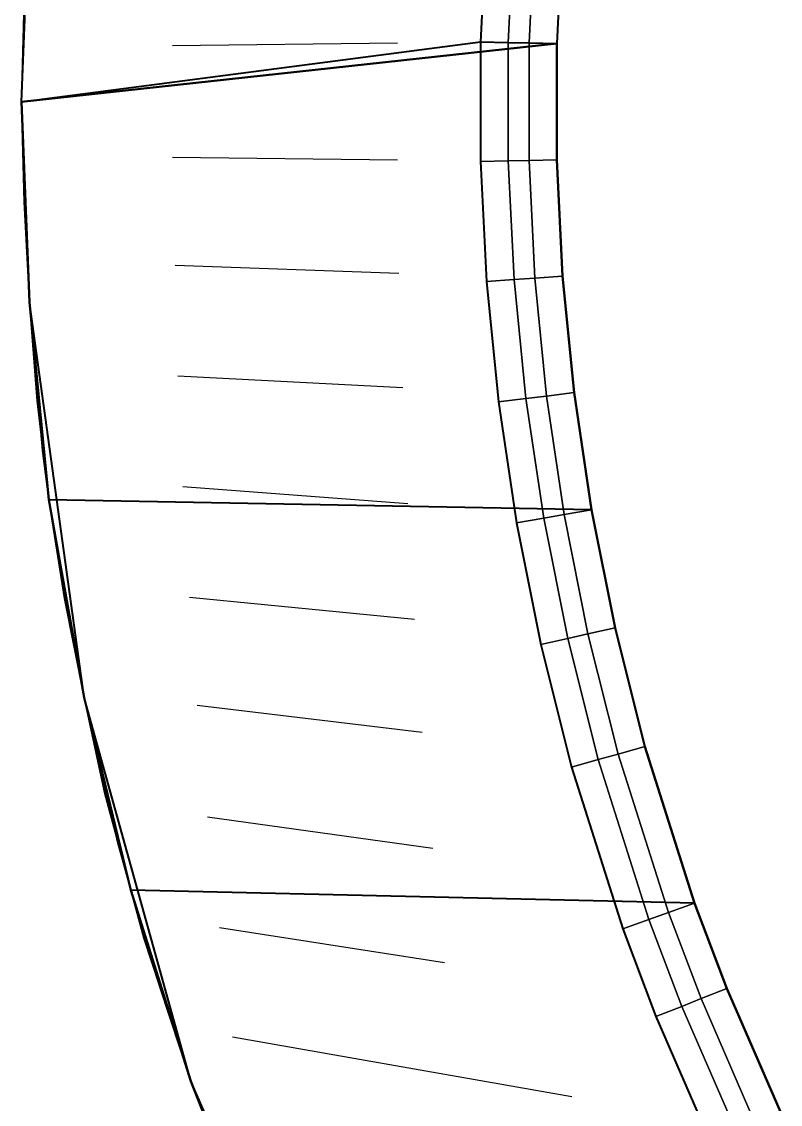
# Model space of a CAD drawing. Extents: x -22.5 to 22.5, y -22.5 to 22.5.
# Drawn here: x -22.48 to -16.65, y -7.71 to 0.62 of the extents above; entities that cross this region are included whole.
import ezdxf

# ---------------------------------------------------------------- set-up
doc = ezdxf.new("R2010")
doc.units = 0
doc.header["$MEASUREMENT"] = 0
doc.layers.get('0').update_dxf_attribs({"linetype": 'CONTINUOUS'})
for name, color, linetype in [('FEA2', 21, 'CONTINUOUS'), ('FEA3', 142, 'CONTINUOUS'), ('TendonPoints3', 7, 'CONTINUOUS')]:
    doc.layers.add(name, color=color, linetype=linetype)

msp = doc.modelspace()

# ---------------------------------------------------------------- linework, layer by layer
at = {"color": 6, "linetype": 'ByBlock', "lineweight": 40, "ltscale": 100}
for points in [[(-20.62, -8.95, 54.58), (-21.18, -7.53, 54.58), (-21.64, -6.06, 54.58), (-22, -4.58, 54.58), (-22.27, -3.06, 54.58), (-22.42, -1.54, 54.58), (-22.48, 0, 54.58), (-22.42, 1.53, 54.58)], [(-19.95, -10.34, 58.95), (-21.18, -7.53, 58.95), (-22, -4.58, 58.95), (-22.42, -1.54, 58.95), (-22.48, 0, 58.95), (-22.42, 1.53, 58.95)], [(-18.9062, 1.38287, 59.83309), (-18.95175, 0.46076, 59.83269), (-18.95175, -0.46076, 59.83269), (-18.9062, -1.38287, 59.83309), (-18.9062, -1.38287, 59.83309), (-18.81505, -2.3076, 59.83352), (-18.67667, -3.23671, 59.83413), (-18.4897, -4.17195, 59.83446), (-18.25214, -5.11502, 59.83397), (-17.85858, -6.3575, 59.83326), (-17.60344, -7.03295, 59.83331), (-17.17823, -8.01187, 59.83434)], [(-18.32202, 1.34014, 58.90201), (-18.36617, 0.44653, 58.90162), (-18.36617, -0.44653, 58.90162), (-18.32202, -1.34014, 58.90201), (-18.23368, -2.2363, 58.90243), (-18.09958, -3.1367, 58.90302), (-17.91839, -4.04304, 58.90334), (-17.68817, -4.95697, 58.90286), (-17.30677, -6.16106, 58.90218), (-17.05952, -6.81564, 58.90223), (-16.64744, -7.76431, 58.90322)], [(-20.62, -8.95, 54.58), (-21.18, -7.53, 54.58), (-21.64, -6.06, 54.58), (-22, -4.58, 54.58), (-22.27, -3.06, 54.58), (-22.42, -1.54, 54.58), (-22.48, 0, 54.58), (-18.36617, 0.44653, 58.90162), (-18.36617, -0.44653, 58.90162), (-18.32202, -1.34014, 58.90201), (-18.23368, -2.2363, 58.90243), (-18.09958, -3.1367, 58.90302), (-17.91839, -4.04304, 58.90334), (-17.68817, -4.95697, 58.90286), (-17.30677, -6.16106, 58.90218), (-17.05952, -6.81564, 58.90223), (-16.64744, -7.76431, 58.90322)]]:
    msp.add_polyline3d(points, dxfattribs=at)
for points in [[(-22.42, 1.53, 58.95), (-22.32, 2.68, 57.58), (-22.42, 1.53, 56.77), (-22.47, 0.38, 57.58)], [(-22.42, 1.53, 58.95), (-22.47, 0.38, 57.58), (-22.48, 0, 57.86)], [(-22.46, 0.77, 56.22), (-22.42, 1.53, 55.67), (-22.46, 0.77, 55.13), (-22.48, 0, 55.67)], [(-22.48, 0, 57.13), (-22.47, 0.38, 57.58), (-22.42, 1.53, 56.77), (-22.46, 0.77, 56.22)], [(-22.42, 1.53, 54.58), (-22.48, 0, 54.58), (-22.46, 0.77, 55.13)], [(-22.42, 1.53, 58.95), (-22.48, 0, 58.95), (-22.48, 0, 57.86)], [(-18.69377, 1.36734, 59.49452), (-18.73881, 0.45559, 59.49412), (-18.95175, 0.46076, 59.83269), (-18.9062, 1.38287, 59.83309)], [(-18.53445, 1.35568, 59.24059), (-18.57911, 0.4517, 59.24019), (-18.73881, 0.45559, 59.49412), (-18.69377, 1.36734, 59.49452)], [(-18.32202, 1.34014, 58.90201), (-18.36617, 0.44653, 58.90162), (-18.57911, 0.4517, 59.24019), (-18.53445, 1.35568, 59.24059)], [(-22.46, 0.77, 56.22), (-22.48, 0, 57.13), (-22.48, 0, 55.67)], [(-22.46, 0.77, 55.13), (-22.48, 0, 55.67), (-22.48, 0, 54.58)], [(-22.47, 0.38, 57.58), (-22.48, 0, 57.86), (-22.48, 0, 57.13)]]:
    msp.add_3dface(points)
at = {"layer": 'FEA2', "color": 6, "linetype": 'ByBlock', "lineweight": 40, "ltscale": 100}
msp.add_polyline3d([(-22.48, 0, 54.58), (-22.48, 0, 55.67), (-22.48, 0, 57.13), (-22.48, 0, 57.86), (-22.48, 0, 58.95), (-18.95175, 0.46076, 59.83269), (-18.73881, 0.45559, 59.49412), (-18.57911, 0.4517, 59.24019), (-18.36617, 0.44653, 58.90162)], close=True, dxfattribs=at)
for points in [[(-19.95, -10.34, 58.95), (-21.18, -7.53, 58.95), (-22, -4.58, 58.95), (-22.42, -1.54, 58.95), (-22.48, 0, 58.95), (-18.95175, 0.46076, 59.83269), (-18.95175, -0.46076, 59.83269), (-18.9062, -1.38287, 59.83309), (-18.81505, -2.3076, 59.83352), (-18.67667, -3.23671, 59.83413), (-18.4897, -4.17195, 59.83446), (-18.25214, -5.11502, 59.83397), (-17.85858, -6.3575, 59.83326), (-17.60344, -7.03295, 59.83331), (-17.17823, -8.01187, 59.83434)], [(-18.09958, -3.1367, 58.90302), (-18.23368, -2.2363, 58.90243), (-18.32202, -1.34014, 58.90201), (-18.36617, -0.44653, 58.90162), (-18.36617, 0.44653, 58.90162), (-22.48, 0, 54.58), (-22.42, -1.54, 54.58), (-22.27, -3.06, 54.58)], [(-17.30677, -6.16106, 58.90218), (-17.68817, -4.95697, 58.90286), (-17.91839, -4.04304, 58.90334), (-18.09958, -3.1367, 58.90302), (-22.27, -3.06, 54.58), (-22, -4.58, 54.58), (-21.64, -6.06, 54.58)], [(-16.64744, -7.76431, 58.90322), (-17.05952, -6.81564, 58.90223), (-17.30677, -6.16106, 58.90218), (-21.64, -6.06, 54.58), (-21.18, -7.53, 54.58), (-20.62, -8.95, 54.58)]]:
    msp.add_polyline3d(points, dxfattribs=at)
at = {"layer": 'FEA2'}
for points in [[(-18.73881, 0.45559, 59.49412), (-18.73881, -0.45559, 59.49412), (-18.95175, -0.46076, 59.83269), (-18.95175, 0.46076, 59.83269)], [(-18.57911, 0.4517, 59.24019), (-18.57911, -0.4517, 59.24019), (-18.73881, -0.45559, 59.49412), (-18.73881, 0.45559, 59.49412)], [(-18.36617, 0.44653, 58.90162), (-18.36617, -0.44653, 58.90162), (-18.57911, -0.4517, 59.24019), (-18.57911, 0.4517, 59.24019)], [(-22.42, -1.54, 58.95), (-22.48, 0, 57.86), (-22.47, -0.38, 57.58)], [(-22.46, -0.77, 56.22), (-22.48, 0, 55.67), (-22.46, -0.77, 55.13), (-22.42, -1.54, 55.67)], [(-22.42, -1.54, 56.77), (-22.47, -0.38, 57.58), (-22.48, 0, 57.13), (-22.46, -0.77, 56.22)], [(-22.48, 0, 54.58), (-22.42, -1.54, 54.58), (-22.46, -0.77, 55.13)], [(-22.42, -1.54, 58.95), (-22.48, 0, 58.95), (-22.48, 0, 57.86)], [(-22.47, -0.38, 57.58), (-22.48, 0, 57.86), (-22.48, 0, 57.13)], [(-22.46, -0.77, 56.22), (-22.48, 0, 57.13), (-22.48, 0, 55.67)], [(-22.46, -0.77, 55.13), (-22.48, 0, 55.67), (-22.48, 0, 54.58)], [(-22.42, -1.54, 58.95), (-22.47, -0.38, 57.58), (-22.42, -1.54, 56.77), (-22.32, -2.68, 57.58)], [(-18.73881, -0.45559, 59.49412), (-18.69377, -1.36734, 59.49452), (-18.9062, -1.38287, 59.83309), (-18.95175, -0.46076, 59.83269)], [(-18.57911, -0.4517, 59.24019), (-18.53445, -1.35568, 59.24059), (-18.69377, -1.36734, 59.49452), (-18.73881, -0.45559, 59.49412)], [(-18.36617, -0.44653, 58.90162), (-18.32202, -1.34014, 58.90201), (-18.53445, -1.35568, 59.24059), (-18.57911, -0.4517, 59.24019)], [(-22.42, -1.54, 55.67), (-22.46, -0.77, 55.13), (-22.42, -1.54, 54.58), (-22.36, -2.3, 55.13)], [(-22.42, -1.54, 56.77), (-22.46, -0.77, 56.22), (-22.42, -1.54, 55.67), (-22.36, -2.3, 56.22)], [(-18.69377, -1.36734, 59.49452), (-18.60364, -2.28167, 59.49494), (-18.81505, -2.3076, 59.83352), (-18.9062, -1.38287, 59.83309)], [(-18.53445, -1.35568, 59.24059), (-18.44509, -2.26223, 59.24101), (-18.60364, -2.28167, 59.49494), (-18.69377, -1.36734, 59.49452)], [(-18.32202, -1.34014, 58.90201), (-18.23368, -2.2363, 58.90243), (-18.44509, -2.26223, 59.24101), (-18.53445, -1.35568, 59.24059)], [(-22.42, -1.54, 58.95), (-22.32, -2.68, 57.58), (-22.27, -3.06, 57.86)], [(-22, -4.58, 58.95), (-22.42, -1.54, 58.95), (-22.27, -3.06, 57.86)], [(-22.36, -2.3, 56.22), (-22.42, -1.54, 55.67), (-22.36, -2.3, 55.13), (-22.27, -3.06, 55.67)], [(-22.27, -3.06, 57.13), (-22.32, -2.68, 57.58), (-22.42, -1.54, 56.77), (-22.36, -2.3, 56.22)], [(-22.42, -1.54, 54.58), (-22.27, -3.06, 54.58), (-22.36, -2.3, 55.13)], [(-18.23368, -2.2363, 58.90243), (-18.09958, -3.1367, 58.90302), (-18.30943, -3.17307, 59.24161), (-18.44509, -2.26223, 59.24101)], [(-22.27, -3.06, 55.67), (-22.36, -2.3, 55.13), (-22.27, -3.06, 54.58), (-22.15, -3.82, 55.13)], [(-22.15, -3.82, 56.22), (-22.27, -3.06, 57.13), (-22.36, -2.3, 56.22), (-22.27, -3.06, 55.67)], [(-18.60364, -2.28167, 59.49494), (-18.46682, -3.20035, 59.49555), (-18.67667, -3.23671, 59.83413), (-18.81505, -2.3076, 59.83352)], [(-18.44509, -2.26223, 59.24101), (-18.30943, -3.17307, 59.24161), (-18.46682, -3.20035, 59.49555), (-18.60364, -2.28167, 59.49494)], [(-22.21, -3.44, 57.58), (-22.27, -3.06, 57.86), (-22.32, -2.68, 57.58), (-22.27, -3.06, 57.13)], [(-22, -4.58, 58.95), (-22.27, -3.06, 57.86), (-22.21, -3.44, 57.58)], [(-22.15, -3.82, 56.22), (-22.27, -3.06, 55.67), (-22.15, -3.82, 55.13), (-22, -4.58, 55.67)], [(-22.21, -3.44, 57.58), (-22.27, -3.06, 57.13), (-22.15, -3.82, 56.22), (-22, -4.58, 56.77)], [(-22.27, -3.06, 54.58), (-22, -4.58, 54.58), (-22.15, -3.82, 55.13)], [(-18.09958, -3.1367, 58.90302), (-17.91839, -4.04304, 58.90334), (-18.12614, -4.08992, 59.24193), (-18.30943, -3.17307, 59.24161)], [(-18.46682, -3.20035, 59.49555), (-18.28195, -4.12507, 59.49587), (-18.4897, -4.17195, 59.83446), (-18.67667, -3.23671, 59.83413)], [(-18.30943, -3.17307, 59.24161), (-18.12614, -4.08992, 59.24193), (-18.28195, -4.12507, 59.49587), (-18.46682, -3.20035, 59.49555)], [(-22, -4.58, 58.95), (-22.21, -3.44, 57.58), (-22, -4.58, 56.77), (-21.74, -5.7, 57.58)], [(-22, -4.58, 55.67), (-22.15, -3.82, 55.13), (-22, -4.58, 54.58), (-21.84, -5.32, 55.13)], [(-22, -4.58, 56.77), (-22.15, -3.82, 56.22), (-22, -4.58, 55.67), (-21.84, -5.32, 56.22)], [(-17.91839, -4.04304, 58.90334), (-17.68817, -4.95697, 58.90286), (-17.89325, -5.01444, 59.24145), (-18.12614, -4.08992, 59.24193)], [(-18.28195, -4.12507, 59.49587), (-18.04706, -5.05755, 59.49538), (-18.25214, -5.11502, 59.83397), (-18.4897, -4.17195, 59.83446)], [(-18.12614, -4.08992, 59.24193), (-17.89325, -5.01444, 59.24145), (-18.04706, -5.05755, 59.49538), (-18.28195, -4.12507, 59.49587)], [(-21.18, -7.53, 58.95), (-22, -4.58, 58.95), (-21.64, -6.06, 57.86)], [(-22, -4.58, 58.95), (-21.74, -5.7, 57.58), (-21.64, -6.06, 57.86)], [(-21.84, -5.32, 56.22), (-22, -4.58, 55.67), (-21.84, -5.32, 55.13), (-21.64, -6.06, 55.67)], [(-21.64, -6.06, 57.13), (-21.74, -5.7, 57.58), (-22, -4.58, 56.77), (-21.84, -5.32, 56.22)], [(-22, -4.58, 54.58), (-21.64, -6.06, 54.58), (-21.84, -5.32, 55.13)], [(-17.68817, -4.95697, 58.90286), (-17.30677, -6.16106, 58.90218), (-17.50743, -6.23249, 59.24075), (-17.89325, -5.01444, 59.24145)], [(-18.04706, -5.05755, 59.49538), (-17.65792, -6.28606, 59.49469), (-17.85858, -6.3575, 59.83326), (-18.25214, -5.11502, 59.83397)], [(-17.89325, -5.01444, 59.24145), (-17.50743, -6.23249, 59.24075), (-17.65792, -6.28606, 59.49469), (-18.04706, -5.05755, 59.49538)], [(-21.64, -6.06, 55.67), (-21.84, -5.32, 55.13), (-21.64, -6.06, 54.58), (-21.42, -6.8, 55.13)], [(-21.42, -6.8, 56.22), (-21.64, -6.06, 57.13), (-21.84, -5.32, 56.22), (-21.64, -6.06, 55.67)], [(-21.54, -6.43, 57.58), (-21.64, -6.06, 57.86), (-21.74, -5.7, 57.58), (-21.64, -6.06, 57.13)], [(-21.18, -7.53, 58.95), (-21.64, -6.06, 57.86), (-21.54, -6.43, 57.58)], [(-21.42, -6.8, 56.22), (-21.64, -6.06, 55.67), (-21.42, -6.8, 55.13), (-21.18, -7.53, 55.67)], [(-21.54, -6.43, 57.58), (-21.64, -6.06, 57.13), (-21.42, -6.8, 56.22), (-21.18, -7.53, 56.77)], [(-21.64, -6.06, 54.58), (-21.18, -7.53, 54.58), (-21.42, -6.8, 55.13)], [(-17.50743, -6.23249, 59.24075), (-17.25731, -6.89466, 59.2408), (-17.40565, -6.95393, 59.49473), (-17.65792, -6.28606, 59.49469)], [(-17.30677, -6.16106, 58.90218), (-17.05952, -6.81564, 58.90223), (-17.25731, -6.89466, 59.2408), (-17.50743, -6.23249, 59.24075)], [(-17.65792, -6.28606, 59.49469), (-17.40565, -6.95393, 59.49473), (-17.60344, -7.03295, 59.83331), (-17.85858, -6.3575, 59.83326)], [(-21.18, -7.53, 58.95), (-21.54, -6.43, 57.58), (-21.18, -7.53, 56.77), (-20.76, -8.6, 57.58)], [(-21.18, -7.53, 55.67), (-21.42, -6.8, 55.13), (-21.18, -7.53, 54.58), (-20.91, -8.24, 55.13)], [(-21.18, -7.53, 56.77), (-21.42, -6.8, 56.22), (-21.18, -7.53, 55.67), (-20.91, -8.24, 56.22)], [(-17.05952, -6.81564, 58.90223), (-16.64744, -7.76431, 58.90322), (-16.84046, -7.85433, 59.24181), (-17.25731, -6.89466, 59.2408)], [(-17.25731, -6.89466, 59.2408), (-16.84046, -7.85433, 59.24181), (-16.98522, -7.92185, 59.49575), (-17.40565, -6.95393, 59.49473)], [(-17.40565, -6.95393, 59.49473), (-16.98522, -7.92185, 59.49575), (-17.17823, -8.01187, 59.83434), (-17.60344, -7.03295, 59.83331)], [(-21.18, -7.53, 58.95), (-20.76, -8.6, 57.58), (-20.62, -8.95, 57.86)], [(-19.95, -10.34, 58.95), (-21.18, -7.53, 58.95), (-20.62, -8.95, 57.86)], [(-20.91, -8.24, 56.22), (-21.18, -7.53, 55.67), (-20.91, -8.24, 55.13), (-20.62, -8.95, 55.67)], [(-20.62, -8.95, 57.13), (-20.76, -8.6, 57.58), (-21.18, -7.53, 56.77), (-20.91, -8.24, 56.22)], [(-21.18, -7.53, 54.58), (-20.62, -8.95, 54.58), (-20.91, -8.24, 55.13)]]:
    msp.add_3dface(points, dxfattribs=at)
at = {"layer": 'FEA3', "color": 40, "linetype": 'ByBlock', "lineweight": 40, "ltscale": 100}
for points in [[(-19.95, -10.34, 58.95), (-21.18, -7.53, 58.95), (-22, -4.58, 58.95), (-22.42, -1.54, 58.95), (-22.48, 0, 58.95), (-22.42, 1.53, 58.95)], [(-20.62, -8.95, 54.58), (-21.18, -7.53, 54.58), (-21.64, -6.06, 54.58), (-22, -4.58, 54.58), (-22.27, -3.06, 54.58), (-22.42, -1.54, 54.58), (-22.48, 0, 54.58), (-22.42, 1.53, 54.58)], [(-18.9062, 1.38287, 59.83309), (-18.95175, 0.46076, 59.83269), (-18.95175, -0.46076, 59.83269), (-18.9062, -1.38287, 59.83309), (-18.81505, -2.3076, 59.83352), (-18.67667, -3.23671, 59.83413), (-18.4897, -4.17195, 59.83446), (-18.25214, -5.11502, 59.83397), (-17.85858, -6.3575, 59.83326), (-17.60344, -7.03295, 59.83331), (-17.17823, -8.01187, 59.83434)], [(-18.32202, 1.34014, 58.90201), (-18.36617, 0.44653, 58.90162), (-18.36617, -0.44653, 58.90162), (-18.32202, -1.34014, 58.90201), (-18.23368, -2.2363, 58.90243), (-18.09958, -3.1367, 58.90302), (-17.91839, -4.04304, 58.90334), (-17.68817, -4.95697, 58.90286), (-17.30677, -6.16106, 58.90218), (-17.05952, -6.81564, 58.90223), (-16.64744, -7.76431, 58.90322)]]:
    msp.add_polyline3d(points, dxfattribs=at)
at = {"layer": 'FEA3'}
for points in [[(-22.42, 1.53, 58.95), (-22.32, 2.68, 57.58), (-22.42, 1.53, 56.77), (-22.47, 0.38, 57.58)], [(-22.46, 0.77, 56.22), (-22.42, 1.53, 55.67), (-22.46, 0.77, 55.13), (-22.48, 0, 55.67)], [(-22.48, 0, 57.13), (-22.47, 0.38, 57.58), (-22.42, 1.53, 56.77), (-22.46, 0.77, 56.22)], [(-22.42, 1.53, 58.95), (-22.47, 0.38, 57.58), (-22.48, 0, 57.86)], [(-22.42, 1.53, 54.58), (-22.48, 0, 54.58), (-22.46, 0.77, 55.13)], [(-22.42, 1.53, 58.95), (-22.48, 0, 58.95), (-22.48, 0, 57.86)], [(-18.69377, 1.36734, 59.49452), (-18.73881, 0.45559, 59.49412), (-18.95175, 0.46076, 59.83269), (-18.9062, 1.38287, 59.83309)], [(-18.53445, 1.35568, 59.24059), (-18.57911, 0.4517, 59.24019), (-18.73881, 0.45559, 59.49412), (-18.69377, 1.36734, 59.49452)], [(-18.32202, 1.34014, 58.90201), (-18.36617, 0.44653, 58.90162), (-18.57911, 0.4517, 59.24019), (-18.53445, 1.35568, 59.24059)], [(-22.46, 0.77, 56.22), (-22.48, 0, 57.13), (-22.48, 0, 55.67)], [(-22.46, 0.77, 55.13), (-22.48, 0, 55.67), (-22.48, 0, 54.58)], [(-18.73881, 0.45559, 59.49412), (-18.73881, -0.45559, 59.49412), (-18.95175, -0.46076, 59.83269), (-18.95175, 0.46076, 59.83269)], [(-18.57911, 0.4517, 59.24019), (-18.57911, -0.4517, 59.24019), (-18.73881, -0.45559, 59.49412), (-18.73881, 0.45559, 59.49412)], [(-18.36617, 0.44653, 58.90162), (-18.36617, -0.44653, 58.90162), (-18.57911, -0.4517, 59.24019), (-18.57911, 0.4517, 59.24019)], [(-22.47, 0.38, 57.58), (-22.48, 0, 57.86), (-22.48, 0, 57.13)], [(-22.46, -0.77, 56.22), (-22.48, 0, 55.67), (-22.46, -0.77, 55.13), (-22.42, -1.54, 55.67)], [(-22.42, -1.54, 58.95), (-22.48, 0, 57.86), (-22.47, -0.38, 57.58)], [(-22.42, -1.54, 56.77), (-22.47, -0.38, 57.58), (-22.48, 0, 57.13), (-22.46, -0.77, 56.22)], [(-22.48, 0, 54.58), (-22.42, -1.54, 54.58), (-22.46, -0.77, 55.13)], [(-22.42, -1.54, 58.95), (-22.48, 0, 58.95), (-22.48, 0, 57.86)], [(-22.47, -0.38, 57.58), (-22.48, 0, 57.86), (-22.48, 0, 57.13)], [(-22.46, -0.77, 56.22), (-22.48, 0, 57.13), (-22.48, 0, 55.67)], [(-22.46, -0.77, 55.13), (-22.48, 0, 55.67), (-22.48, 0, 54.58)], [(-22.42, -1.54, 58.95), (-22.47, -0.38, 57.58), (-22.42, -1.54, 56.77), (-22.32, -2.68, 57.58)], [(-18.73881, -0.45559, 59.49412), (-18.69377, -1.36734, 59.49452), (-18.9062, -1.38287, 59.83309), (-18.95175, -0.46076, 59.83269)], [(-18.57911, -0.4517, 59.24019), (-18.53445, -1.35568, 59.24059), (-18.69377, -1.36734, 59.49452), (-18.73881, -0.45559, 59.49412)], [(-18.36617, -0.44653, 58.90162), (-18.32202, -1.34014, 58.90201), (-18.53445, -1.35568, 59.24059), (-18.57911, -0.4517, 59.24019)], [(-22.42, -1.54, 56.77), (-22.46, -0.77, 56.22), (-22.42, -1.54, 55.67), (-22.36, -2.3, 56.22)], [(-22.42, -1.54, 55.67), (-22.46, -0.77, 55.13), (-22.42, -1.54, 54.58), (-22.36, -2.3, 55.13)], [(-18.69377, -1.36734, 59.49452), (-18.60364, -2.28167, 59.49494), (-18.81505, -2.3076, 59.83352), (-18.9062, -1.38287, 59.83309)], [(-18.53445, -1.35568, 59.24059), (-18.44509, -2.26223, 59.24101), (-18.60364, -2.28167, 59.49494), (-18.69377, -1.36734, 59.49452)], [(-18.32202, -1.34014, 58.90201), (-18.23368, -2.2363, 58.90243), (-18.44509, -2.26223, 59.24101), (-18.53445, -1.35568, 59.24059)], [(-22, -4.58, 58.95), (-22.42, -1.54, 58.95), (-22.27, -3.06, 57.86)], [(-22.42, -1.54, 58.95), (-22.32, -2.68, 57.58), (-22.27, -3.06, 57.86)], [(-22.36, -2.3, 56.22), (-22.42, -1.54, 55.67), (-22.36, -2.3, 55.13), (-22.27, -3.06, 55.67)], [(-22.27, -3.06, 57.13), (-22.32, -2.68, 57.58), (-22.42, -1.54, 56.77), (-22.36, -2.3, 56.22)], [(-22.42, -1.54, 54.58), (-22.27, -3.06, 54.58), (-22.36, -2.3, 55.13)], [(-18.23368, -2.2363, 58.90243), (-18.09958, -3.1367, 58.90302), (-18.30943, -3.17307, 59.24161), (-18.44509, -2.26223, 59.24101)], [(-22.27, -3.06, 55.67), (-22.36, -2.3, 55.13), (-22.27, -3.06, 54.58), (-22.15, -3.82, 55.13)], [(-22.15, -3.82, 56.22), (-22.27, -3.06, 57.13), (-22.36, -2.3, 56.22), (-22.27, -3.06, 55.67)], [(-18.60364, -2.28167, 59.49494), (-18.46682, -3.20035, 59.49555), (-18.67667, -3.23671, 59.83413), (-18.81505, -2.3076, 59.83352)], [(-18.44509, -2.26223, 59.24101), (-18.30943, -3.17307, 59.24161), (-18.46682, -3.20035, 59.49555), (-18.60364, -2.28167, 59.49494)], [(-22.21, -3.44, 57.58), (-22.27, -3.06, 57.86), (-22.32, -2.68, 57.58), (-22.27, -3.06, 57.13)], [(-22, -4.58, 58.95), (-22.27, -3.06, 57.86), (-22.21, -3.44, 57.58)], [(-22.15, -3.82, 56.22), (-22.27, -3.06, 55.67), (-22.15, -3.82, 55.13), (-22, -4.58, 55.67)], [(-22.21, -3.44, 57.58), (-22.27, -3.06, 57.13), (-22.15, -3.82, 56.22), (-22, -4.58, 56.77)], [(-22.27, -3.06, 54.58), (-22, -4.58, 54.58), (-22.15, -3.82, 55.13)], [(-18.09958, -3.1367, 58.90302), (-17.91839, -4.04304, 58.90334), (-18.12614, -4.08992, 59.24193), (-18.30943, -3.17307, 59.24161)], [(-18.46682, -3.20035, 59.49555), (-18.28195, -4.12507, 59.49587), (-18.4897, -4.17195, 59.83446), (-18.67667, -3.23671, 59.83413)], [(-18.30943, -3.17307, 59.24161), (-18.12614, -4.08992, 59.24193), (-18.28195, -4.12507, 59.49587), (-18.46682, -3.20035, 59.49555)], [(-22, -4.58, 58.95), (-22.21, -3.44, 57.58), (-22, -4.58, 56.77), (-21.74, -5.7, 57.58)], [(-22, -4.58, 55.67), (-22.15, -3.82, 55.13), (-22, -4.58, 54.58), (-21.84, -5.32, 55.13)], [(-22, -4.58, 56.77), (-22.15, -3.82, 56.22), (-22, -4.58, 55.67), (-21.84, -5.32, 56.22)], [(-17.91839, -4.04304, 58.90334), (-17.68817, -4.95697, 58.90286), (-17.89325, -5.01444, 59.24145), (-18.12614, -4.08992, 59.24193)], [(-18.28195, -4.12507, 59.49587), (-18.04706, -5.05755, 59.49538), (-18.25214, -5.11502, 59.83397), (-18.4897, -4.17195, 59.83446)], [(-18.12614, -4.08992, 59.24193), (-17.89325, -5.01444, 59.24145), (-18.04706, -5.05755, 59.49538), (-18.28195, -4.12507, 59.49587)], [(-22, -4.58, 58.95), (-21.74, -5.7, 57.58), (-21.64, -6.06, 57.86)], [(-21.18, -7.53, 58.95), (-22, -4.58, 58.95), (-21.64, -6.06, 57.86)], [(-21.84, -5.32, 56.22), (-22, -4.58, 55.67), (-21.84, -5.32, 55.13), (-21.64, -6.06, 55.67)], [(-21.64, -6.06, 57.13), (-21.74, -5.7, 57.58), (-22, -4.58, 56.77), (-21.84, -5.32, 56.22)], [(-22, -4.58, 54.58), (-21.64, -6.06, 54.58), (-21.84, -5.32, 55.13)], [(-17.68817, -4.95697, 58.90286), (-17.30677, -6.16106, 58.90218), (-17.50743, -6.23249, 59.24075), (-17.89325, -5.01444, 59.24145)], [(-18.04706, -5.05755, 59.49538), (-17.65792, -6.28606, 59.49469), (-17.85858, -6.3575, 59.83326), (-18.25214, -5.11502, 59.83397)], [(-17.89325, -5.01444, 59.24145), (-17.50743, -6.23249, 59.24075), (-17.65792, -6.28606, 59.49469), (-18.04706, -5.05755, 59.49538)], [(-21.64, -6.06, 55.67), (-21.84, -5.32, 55.13), (-21.64, -6.06, 54.58), (-21.42, -6.8, 55.13)], [(-21.42, -6.8, 56.22), (-21.64, -6.06, 57.13), (-21.84, -5.32, 56.22), (-21.64, -6.06, 55.67)], [(-21.54, -6.43, 57.58), (-21.64, -6.06, 57.86), (-21.74, -5.7, 57.58), (-21.64, -6.06, 57.13)], [(-21.18, -7.53, 58.95), (-21.64, -6.06, 57.86), (-21.54, -6.43, 57.58)], [(-21.42, -6.8, 56.22), (-21.64, -6.06, 55.67), (-21.42, -6.8, 55.13), (-21.18, -7.53, 55.67)], [(-21.18, -7.53, 56.77), (-21.54, -6.43, 57.58), (-21.64, -6.06, 57.13), (-21.42, -6.8, 56.22)], [(-21.64, -6.06, 54.58), (-21.18, -7.53, 54.58), (-21.42, -6.8, 55.13)], [(-17.50743, -6.23249, 59.24075), (-17.25731, -6.89466, 59.2408), (-17.40565, -6.95393, 59.49473), (-17.65792, -6.28606, 59.49469)], [(-17.30677, -6.16106, 58.90218), (-17.05952, -6.81564, 58.90223), (-17.25731, -6.89466, 59.2408), (-17.50743, -6.23249, 59.24075)], [(-17.65792, -6.28606, 59.49469), (-17.40565, -6.95393, 59.49473), (-17.60344, -7.03295, 59.83331), (-17.85858, -6.3575, 59.83326)], [(-21.18, -7.53, 58.95), (-21.54, -6.43, 57.58), (-21.18, -7.53, 56.77), (-20.76, -8.6, 57.58)], [(-21.18, -7.53, 55.67), (-21.42, -6.8, 55.13), (-21.18, -7.53, 54.58), (-20.91, -8.24, 55.13)], [(-21.18, -7.53, 56.77), (-21.42, -6.8, 56.22), (-21.18, -7.53, 55.67), (-20.91, -8.24, 56.22)], [(-17.05952, -6.81564, 58.90223), (-16.64744, -7.76431, 58.90322), (-16.84046, -7.85433, 59.24181), (-17.25731, -6.89466, 59.2408)], [(-17.25731, -6.89466, 59.2408), (-16.84046, -7.85433, 59.24181), (-16.98522, -7.92185, 59.49575), (-17.40565, -6.95393, 59.49473)], [(-17.40565, -6.95393, 59.49473), (-16.98522, -7.92185, 59.49575), (-17.17823, -8.01187, 59.83434), (-17.60344, -7.03295, 59.83331)], [(-19.95, -10.34, 58.95), (-21.18, -7.53, 58.95), (-20.62, -8.95, 57.86)], [(-21.18, -7.53, 58.95), (-20.76, -8.6, 57.58), (-20.62, -8.95, 57.86)], [(-20.91, -8.24, 56.22), (-21.18, -7.53, 55.67), (-20.91, -8.24, 55.13), (-20.62, -8.95, 55.67)], [(-20.62, -8.95, 57.13), (-20.76, -8.6, 57.58), (-21.18, -7.53, 56.77), (-20.91, -8.24, 56.22)], [(-21.18, -7.53, 54.58), (-20.62, -8.95, 54.58), (-20.91, -8.24, 55.13)]]:
    msp.add_3dface(points, dxfattribs=at)
at = {"layer": 'TendonPoints3'}
for p, q in [((-19.59, 0.45, 58.58), (-21.32, 0.43, 57.33)), ((-19.59, -0.45, 58.58), (-21.32, -0.43, 57.33)), ((-19.58, -1.32, 58.56), (-21.3, -1.26, 57.31)), ((-19.55, -2.2, 58.53), (-21.28, -2.11, 57.28)), ((-19.51, -3.09, 58.47), (-21.24, -2.96, 57.23)), ((-19.46, -3.98, 58.39), (-21.19, -3.81, 57.17)), ((-19.4, -4.85, 58.3), (-21.13, -4.64, 57.09)), ((-19.32, -5.74, 58.19), (-21.05, -5.5, 56.99)), ((-19.23, -6.62, 58.06), (-20.96, -6.35, 56.87)), ((-18.25, -7.65, 58.45), (-20.86, -7.19, 56.74))]:
    msp.add_line(p, q, dxfattribs=at)

doc.saveas('drawing.dxf')
